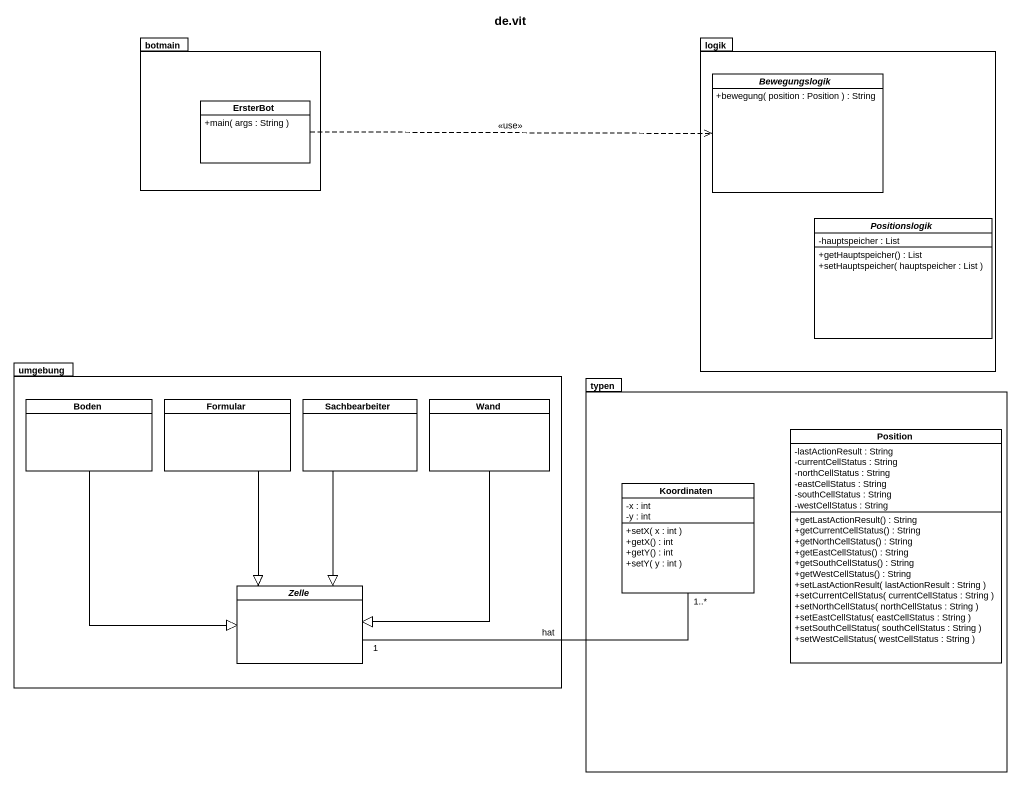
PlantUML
@startuml
title de.vit
hide circle
hide empty members
skinparam classAttributeIconSize 0
package botmain {
  class ErsterBot {
    +main( args : String )
  }
}
package logik {
  abstract class Bewegungslogik {
    +bewegung( position : Position ) : String
  }
  abstract class Positionslogik {
    -hauptspeicher : List
    +getHauptspeicher() : List
    +setHauptspeicher( hauptspeicher : List )
  }
}
package umgebung {
  class Boden
  class Formular
  class Sachbearbeiter
  class Wand
  abstract class Zelle
}
package typen {
  class Position {
    -lastActionResult : String
    -currentCellStatus : String
    -northCellStatus : String
    -eastCellStatus : String
    -southCellStatus : String
    -westCellStatus : String
    +getLastActionResult() : String
    +getCurrentCellStatus() : String
    +getNorthCellStatus() : String
    +getEastCellStatus() : String
    +getSouthCellStatus() : String
    +getWestCellStatus() : String
    +setLastActionResult( lastActionResult : String )
    +setCurrentCellStatus( currentCellStatus : String )
    +setNorthCellStatus( northCellStatus : String )
    +setEastCellStatus( eastCellStatus : String )
    +setSouthCellStatus( southCellStatus : String )
    +setWestCellStatus( westCellStatus : String )
  }
  class Koordinaten {
    -x : int
    -y : int
    +setX( x : int )
    +getX() : int
    +getY() : int
    +setY( y : int )
  }
}
ErsterBot .right.> Bewegungslogik : <<use>>
Boden --|> Zelle
Formular --|> Zelle
Sachbearbeiter --|> Zelle
Wand --|> Zelle
Zelle "1" -right- "1..*" Koordinaten : hat
@enduml
